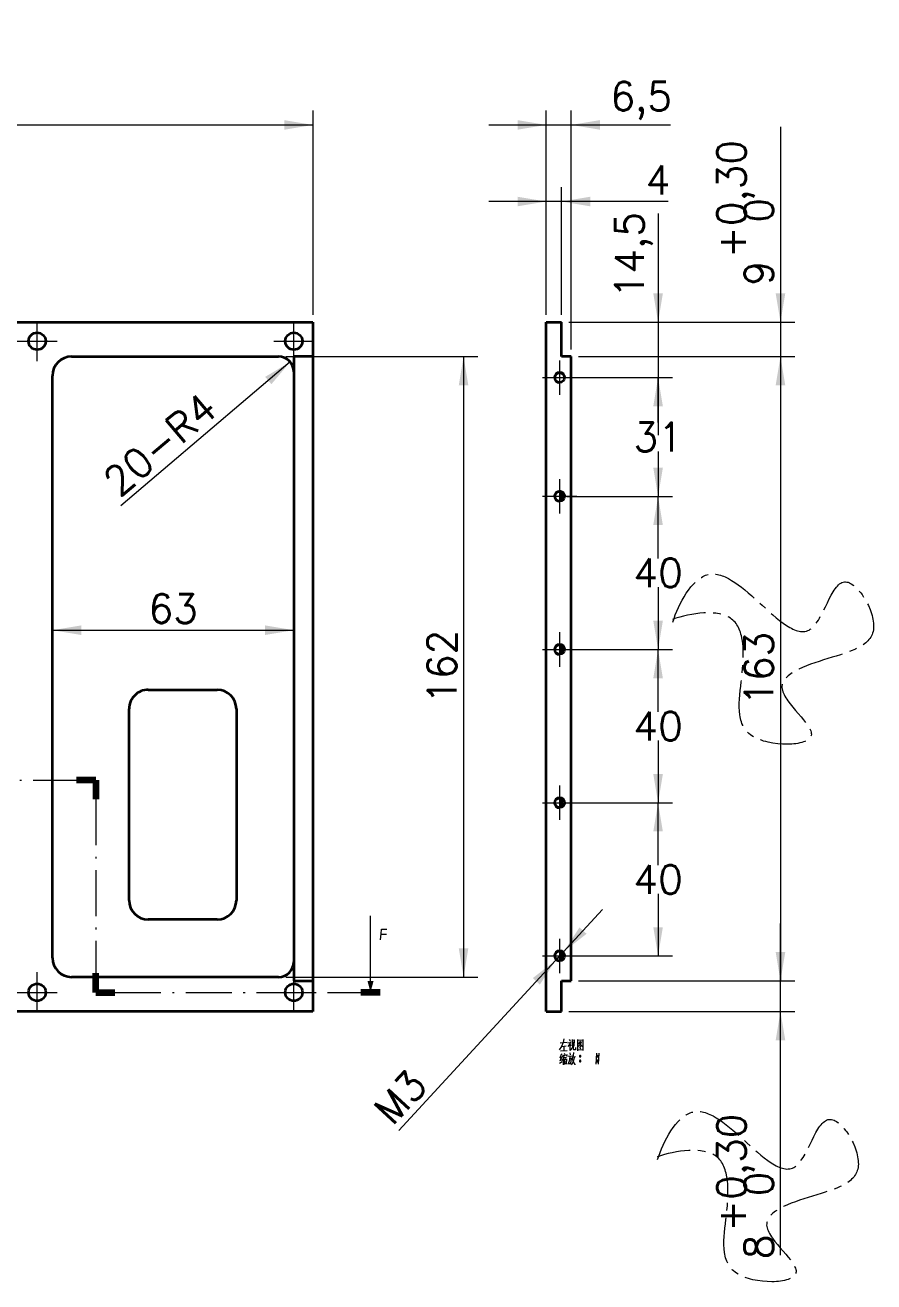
# Model space of a CAD drawing. Header units: millimetres. Extents: x -631 to 3210, y -446 to 2288.
# Drawn here: x -77.7 to 143.8, y 805.9 to 1134 of the extents above; entities that cross this region are included whole.
import ezdxf

# ---------------------------------------------------------------- set-up
doc = ezdxf.new("R2010")
doc.units = ezdxf.units.MM
doc.linetypes.add('DASHDOT', pattern=[18.5, 12, -3, 0.5, -3])
doc.linetypes.add('点画线', pattern=[18, 12, -2, 2, -2])
doc.layers.get('0').update_dxf_attribs({"lineweight": 18})
for name, color, linetype, lineweight in [('中心线层', 1, '点画线', 18), ('尺寸线层', 3, 'Continuous', 18), ('细实线层', 7, 'Continuous', 18)]:
    doc.layers.add(name, color=color, linetype=linetype, lineweight=lineweight)
doc.styles.get("Standard").update_dxf_attribs({"font": 'txt.shx', "bigfont": 'gbcbig.shx'})
doc.dimstyles.get("Standard").update_dxf_attribs({"dimscale": 3, "dimtxt": 0.18, "dimasz": 0.18, "dimexe": 0.18, "dimexo": 0.0625, "dimgap": 0.09, "dimtad": 0, "dimtih": 1, "dimtoh": 1, "dimdec": 4, "dimzin": 0, "dimdsep": 46, "dimtxsty": 'Standard', "dimcen": 0.09, "dimdle": 0.36, "dimadec": 0, "dimazin": 0, "dimtfac": 1, "dimtdec": 4, "dimtofl": 0, "dimtmove": 0, "dimatfit": 3, "dimfxl": 0, "dimtolj": 1, "dimtzin": 0, "dimarcsym": 0})

# ---------------------------------------------------------------- blocks, each defined once
blk = doc.blocks.new('*X13')
at = {"color": 0, "char_height": 7.5, "width": 300, "attachment_point": 1}
for s, insert in [('0', (-171.27, 1125.6)), ('342', (-201.99, 1117.35)), ('-0,50', (-180.56, 1113.06))]:
    blk.add_mtext(s, dxfattribs=dict(at, insert=insert))
blk = doc.blocks.new('*X12')
at = {"layer": '尺寸线层', "linetype": 'Continuous'}
for points in [[(-344.59, 1107.98), (-337.09, 1109.23), (-337.09, 1106.73)], [(-2.59, 1107.98), (-10.09, 1109.23), (-10.09, 1106.73)]]:
    blk.add_hatch(color=0, dxfattribs=at).paths.add_polyline_path(points, flags=0)
at = {"layer": '尺寸线层', "color": 0, "linetype": 'Continuous'}
for p, q in [((-344.59, 1058.39), (-344.59, 1111.73)), ((-2.59, 1058.39), (-2.59, 1111.73)), ((-344.59, 1107.98), (-2.59, 1107.98))]:
    blk.add_line(p, q, dxfattribs=at)
at = {"layer": '尺寸线层', "color": 0}
blk.add_blockref('*X13', (0, 0), dxfattribs=at)
blk = doc.blocks.new('*X15')
at = {"layer": '尺寸线层', "linetype": 'Continuous'}
for points in [[(58.29, 1107.98), (50.79, 1109.23), (50.79, 1106.73)], [(64.79, 1107.98), (72.29, 1109.23), (72.29, 1106.73)]]:
    blk.add_hatch(color=0, dxfattribs=at).paths.add_polyline_path(points, flags=0)
at = {"layer": '尺寸线层', "color": 0, "linetype": 'Continuous'}
for p, q in [((58.29, 1058.39), (58.29, 1111.73)), ((64.79, 1049.39), (64.79, 1111.73)), ((43.29, 1107.98), (90.75, 1107.98))]:
    blk.add_line(p, q, dxfattribs=at)
at = {"layer": '尺寸线层', "color": 0, "insert": (83.07, 1114.31), "char_height": 7.5, "width": 30.7143, "attachment_point": 5}
blk.add_mtext('6,5', dxfattribs=at)
blk = doc.blocks.new('*X43')
at = {"layer": '尺寸线层', "linetype": 'Continuous'}
for points in [[(-70.59, 976.06), (-63.09, 977.31), (-63.09, 974.81)], [(-7.59, 976.06), (-15.09, 977.31), (-15.09, 974.81)]]:
    blk.add_hatch(color=0, dxfattribs=at).paths.add_polyline_path(points, flags=0)
at = {"layer": '尺寸线层', "color": 0, "linetype": 'Continuous'}
for p, q in [((-70.59, 973.19), (-70.59, 979.81)), ((-7.59, 968.81), (-7.59, 979.81)), ((-70.59, 976.06), (-7.59, 976.06))]:
    blk.add_line(p, q, dxfattribs=at)
at = {"layer": '尺寸线层', "color": 0, "insert": (-39.09, 981.69), "char_height": 7.5, "width": 23.5714, "attachment_point": 5}
blk.add_mtext('63', dxfattribs=at)
blk = doc.blocks.new('*X161')
at = {"layer": '尺寸线层', "linetype": 'Continuous'}
for points in [[(119.41, 1047.51), (120.66, 1040.01), (118.16, 1040.01)], [(119.41, 884.51), (120.66, 892.01), (118.16, 892.01)]]:
    blk.add_hatch(color=0, dxfattribs=at).paths.add_polyline_path(points, flags=0)
at = {"layer": '尺寸线层', "color": 0, "linetype": 'Continuous'}
for p, q in [((66.67, 1047.51), (123.16, 1047.51)), ((119.41, 1047.51), (119.41, 884.51)), ((66.67, 884.51), (123.16, 884.51))]:
    blk.add_line(p, q, dxfattribs=at)
at = {"layer": '尺寸线层', "color": 0, "insert": (113.79, 966.01), "char_height": 7.5, "width": 36.4286, "attachment_point": 5, "rotation": 90}
blk.add_mtext('163', dxfattribs=at)
blk = doc.blocks.new('*X162')
at = {"layer": '尺寸线层', "linetype": 'Continuous'}
for points in [[(36.7, 1047.51), (37.95, 1040.01), (35.45, 1040.01)], [(36.7, 885.51), (37.95, 893.01), (35.45, 893.01)]]:
    blk.add_hatch(color=0, dxfattribs=at).paths.add_polyline_path(points, flags=0)
at = {"layer": '尺寸线层', "color": 0, "linetype": 'Continuous'}
for p, q in [((-9.72, 1047.51), (40.45, 1047.51)), ((36.7, 1047.51), (36.7, 885.51)), ((-9.72, 885.51), (40.45, 885.51))]:
    blk.add_line(p, q, dxfattribs=at)
at = {"layer": '尺寸线层', "color": 0, "insert": (31.07, 966.51), "char_height": 7.5, "width": 36.4286, "attachment_point": 5, "rotation": 90}
blk.add_mtext('162', dxfattribs=at)
blk = doc.blocks.new('*X163')
at = {"layer": '尺寸线层', "linetype": 'Continuous'}
for points in [[(58.29, 1087.98), (50.79, 1086.73), (50.79, 1089.23)], [(62.29, 1087.98), (69.79, 1086.73), (69.79, 1089.23)]]:
    blk.add_hatch(color=0, dxfattribs=at).paths.add_polyline_path(points, flags=0)
at = {"layer": '尺寸线层', "color": 0, "linetype": 'Continuous'}
for p, q in [((58.29, 1058.39), (58.29, 1091.73)), ((62.29, 1058.39), (62.29, 1091.73)), ((90.13, 1087.98), (43.29, 1087.98))]:
    blk.add_line(p, q, dxfattribs=at)
at = {"layer": '尺寸线层', "color": 0, "insert": (87.45, 1093.6), "char_height": 7.5, "width": 15, "attachment_point": 5}
blk.add_mtext('4', dxfattribs=at)
blk = doc.blocks.new('*X169')
at = {"color": 0, "char_height": 7.5, "width": 300, "attachment_point": 1, "rotation": 90}
for s, insert in [('+0,30', (102.86, 818.98)), ('0', (110.04, 828.27)), ('8', (110.04, 811.84))]:
    blk.add_mtext(s, dxfattribs=dict(at, insert=insert))
blk = doc.blocks.new('*X168')
at = {"layer": '尺寸线层', "linetype": 'Continuous'}
for points in [[(119.41, 884.51), (118.16, 892.01), (120.66, 892.01)], [(119.41, 876.51), (118.16, 869.01), (120.66, 869.01)]]:
    blk.add_hatch(color=0, dxfattribs=at).paths.add_polyline_path(points, flags=0)
at = {"layer": '尺寸线层', "color": 0, "linetype": 'Continuous'}
for p, q in [((119.41, 812.91), (119.41, 899.51)), ((66.67, 884.51), (123.16, 884.51)), ((64.17, 876.51), (123.16, 876.51))]:
    blk.add_line(p, q, dxfattribs=at)
at = {"layer": '尺寸线层', "color": 0}
blk.add_blockref('*X169', (0, 0), dxfattribs=at)
blk = doc.blocks.new('*X209')
at = {"layer": '尺寸线层', "linetype": 'Continuous'}
blk.add_hatch(color=0, dxfattribs=at).paths.add_polyline_path([(-8.55, 1046.1), (-13.45, 1040.29), (-15.07, 1042.2)], flags=0)
at = {"layer": '尺寸线层', "color": 0, "linetype": 'Continuous'}
blk.add_line((-8.55, 1046.1), (-52.73, 1008.52), dxfattribs=at)
at = {"layer": '尺寸线层', "color": 0, "linetype": 'Continuous', "insert": (-42.5, 1024.6), "char_height": 7.5, "width": 72.8571, "attachment_point": 5, "rotation": 40.3887}
blk.add_mtext('20-R4', dxfattribs=at)
blk = doc.blocks.new('*X212')
at = {"color": 0, "char_height": 7.5, "width": 300, "attachment_point": 1, "rotation": 90}
for s, insert in [('+0,30', (102.86, 1073.18)), ('0', (110.04, 1082.47)), ('9', (110.04, 1066.04))]:
    blk.add_mtext(s, dxfattribs=dict(at, insert=insert))
blk = doc.blocks.new('*X211')
at = {"layer": '尺寸线层', "linetype": 'Continuous'}
for points in [[(119.41, 1056.51), (120.66, 1064.01), (118.16, 1064.01)], [(119.41, 1047.51), (120.66, 1040.01), (118.16, 1040.01)]]:
    blk.add_hatch(color=0, dxfattribs=at).paths.add_polyline_path(points, flags=0)
at = {"layer": '尺寸线层', "color": 0, "linetype": 'Continuous'}
for p, q in [((119.41, 1107.47), (119.41, 1032.51)), ((64.17, 1056.51), (123.16, 1056.51)), ((66.67, 1047.51), (123.16, 1047.51))]:
    blk.add_line(p, q, dxfattribs=at)
at = {"layer": '尺寸线层', "color": 0}
blk.add_blockref('*X212', (0, 0), dxfattribs=at)
blk = doc.blocks.new('*X213')
at = {"layer": '尺寸线层', "linetype": 'Continuous'}
for points in [[(62.81, 892.12), (66.97, 898.48), (68.81, 896.79)], [(60.77, 889.91), (54.78, 885.24), (56.61, 883.54)]]:
    blk.add_hatch(color=0, dxfattribs=at).paths.add_polyline_path(points, flags=0)
at = {"layer": '尺寸线层', "color": 0, "linetype": 'Continuous'}
blk.add_line((19.84, 845.45), (72.97, 903.15), dxfattribs=at)
at = {"layer": '尺寸线层', "color": 0, "insert": (20.18, 854.12), "char_height": 7.5, "width": 26.4286, "attachment_point": 5, "rotation": 47.3668}
blk.add_mtext('M3', dxfattribs=at)
blk = doc.blocks.new('*X214')
at = {"layer": '尺寸线层', "linetype": 'Continuous'}
for points in [[(87.47, 1042.01), (88.72, 1034.51), (86.22, 1034.51)], [(87.47, 1011.01), (88.72, 1018.51), (86.22, 1018.51)]]:
    blk.add_hatch(color=0, dxfattribs=at).paths.add_polyline_path(points, flags=0)
at = {"layer": '尺寸线层', "color": 0, "linetype": 'Continuous'}
for p, q in [((63.67, 1042.01), (91.22, 1042.01)), ((87.47, 1030.26), (87.47, 1042.01)), ((87.47, 1022.76), (87.47, 1011.01)), ((63.67, 1011.01), (91.22, 1011.01))]:
    blk.add_line(p, q, dxfattribs=at)
at = {"layer": '尺寸线层', "color": 0, "insert": (87.47, 1026.51), "char_height": 7.5, "width": 20, "attachment_point": 5}
blk.add_mtext('31', dxfattribs=at)
blk = doc.blocks.new('*X215')
at = {"layer": '尺寸线层', "linetype": 'Continuous'}
for points in [[(87.47, 1011.01), (88.72, 1003.51), (86.22, 1003.51)], [(87.47, 971.01), (88.72, 978.51), (86.22, 978.51)]]:
    blk.add_hatch(color=0, dxfattribs=at).paths.add_polyline_path(points, flags=0)
at = {"layer": '尺寸线层', "color": 0, "linetype": 'Continuous'}
for p, q in [((63.67, 1011.01), (91.22, 1011.01)), ((87.47, 994.76), (87.47, 1011.01)), ((87.47, 987.26), (87.47, 971.01)), ((63.67, 971.01), (91.22, 971.01))]:
    blk.add_line(p, q, dxfattribs=at)
at = {"layer": '尺寸线层', "color": 0, "insert": (87.47, 991.01), "char_height": 7.5, "width": 24.2857, "attachment_point": 5}
blk.add_mtext('40', dxfattribs=at)
blk = doc.blocks.new('*X216')
at = {"layer": '尺寸线层', "linetype": 'Continuous'}
for points in [[(87.47, 971.01), (88.72, 963.51), (86.22, 963.51)], [(87.47, 931.01), (88.72, 938.51), (86.22, 938.51)]]:
    blk.add_hatch(color=0, dxfattribs=at).paths.add_polyline_path(points, flags=0)
at = {"layer": '尺寸线层', "color": 0, "linetype": 'Continuous'}
for p, q in [((63.67, 971.01), (91.22, 971.01)), ((87.47, 954.76), (87.47, 971.01)), ((87.47, 947.26), (87.47, 931.01)), ((63.67, 931.01), (91.22, 931.01))]:
    blk.add_line(p, q, dxfattribs=at)
at = {"layer": '尺寸线层', "color": 0, "insert": (87.47, 951.01), "char_height": 7.5, "width": 24.2857, "attachment_point": 5}
blk.add_mtext('40', dxfattribs=at)
blk = doc.blocks.new('*X217')
at = {"layer": '尺寸线层', "linetype": 'Continuous'}
for points in [[(87.47, 931.01), (88.72, 923.51), (86.22, 923.51)], [(87.47, 891.01), (88.72, 898.51), (86.22, 898.51)]]:
    blk.add_hatch(color=0, dxfattribs=at).paths.add_polyline_path(points, flags=0)
at = {"layer": '尺寸线层', "color": 0, "linetype": 'Continuous'}
for p, q in [((63.67, 931.01), (91.22, 931.01)), ((87.47, 914.76), (87.47, 931.01)), ((87.47, 907.26), (87.47, 891.01)), ((63.67, 891.01), (91.22, 891.01))]:
    blk.add_line(p, q, dxfattribs=at)
at = {"layer": '尺寸线层', "color": 0, "insert": (87.47, 911.01), "char_height": 7.5, "width": 24.2857, "attachment_point": 5}
blk.add_mtext('40', dxfattribs=at)
blk = doc.blocks.new('*X218')
at = {"layer": '尺寸线层', "linetype": 'Continuous'}
for points in [[(87.47, 1056.51), (88.72, 1064.01), (86.22, 1064.01)], [(87.47, 1042.01), (88.72, 1034.51), (86.22, 1034.51)]]:
    blk.add_hatch(color=0, dxfattribs=at).paths.add_polyline_path(points, flags=0)
at = {"layer": '尺寸线层', "color": 0, "linetype": 'Continuous'}
for p, q in [((87.47, 1084.88), (87.47, 1027.01)), ((64.17, 1056.51), (91.22, 1056.51)), ((63.67, 1042.01), (91.22, 1042.01))]:
    blk.add_line(p, q, dxfattribs=at)
at = {"layer": '尺寸线层', "color": 0, "insert": (81.14, 1073.98), "char_height": 7.5, "width": 43.5714, "attachment_point": 5, "rotation": 90}
blk.add_mtext('14,5', dxfattribs=at)

msp = doc.modelspace()

# ---------------------------------------------------------------- hatches: boundary and pattern name
at = {"lineweight": 13}
msp.add_hatch(color=7, dxfattribs=at).paths.add_polyline_path([(11.615, 884.513), (12.419, 881.513), (13.222, 884.513)], flags=0)

# ---------------------------------------------------------------- linework, layer by layer
at = {"color": 7, "lineweight": 35}
for p, q in [((-344.594, 1056.513), (-2.594, 1056.513)), ((58.291, 876.513), (58.291, 1056.513)), ((-65.594, 1047.513), (-11.594, 1047.513)), ((-7.594, 1047.513), (-7.594, 884.513)), ((-2.594, 1047.513), (-2.594, 884.513)), ((64.791, 884.513), (64.791, 1047.513)), ((-70.594, 890.513), (-70.594, 1042.513)), ((-50.594, 905.513), (-50.594, 955.513)), ((-22.594, 955.513), (-22.594, 905.513)), ((-11.594, 885.513), (-65.594, 885.513)), ((-2.594, 876.513), (-344.594, 876.513))]:
    msp.add_line(p, q, dxfattribs=at)
at = {"color": 7, "lineweight": 35, "ltscale": 0.225}
for p, q in [((-2.594, 1056.513), (-2.594, 1047.513)), ((62.291, 1047.513), (62.291, 1056.513))]:
    msp.add_line(p, q, dxfattribs=at)
at = {"color": 7, "lineweight": 35, "ltscale": 0.1}
for p, q in [((58.291, 1056.513), (62.291, 1056.513)), ((58.291, 876.513), (62.291, 876.513))]:
    msp.add_line(p, q, dxfattribs=at)
at = {"color": 7, "lineweight": 35, "ltscale": 0.125}
for p, q in [((-2.594, 1047.513), (-7.594, 1047.513)), ((-7.594, 884.513), (-2.594, 884.513))]:
    msp.add_line(p, q, dxfattribs=at)
at = {"color": 7, "lineweight": 35, "ltscale": 0.0625}
for p, q in [((64.791, 1047.513), (62.291, 1047.513)), ((62.291, 884.513), (64.791, 884.513))]:
    msp.add_line(p, q, dxfattribs=at)
at = {"color": 7, "lineweight": 35, "ltscale": 0.057284}
for p, q in [((62.291, 1012.158), (62.291, 1009.867)), ((62.291, 972.158), (62.291, 969.867)), ((62.291, 932.158), (62.291, 929.867))]:
    msp.add_line(p, q, dxfattribs=at)
at = {"color": 7, "lineweight": 35, "ltscale": 0.45}
for p, q in [((-45.594, 960.513), (-27.594, 960.513)), ((-27.594, 900.513), (-45.594, 900.513))]:
    msp.add_line(p, q, dxfattribs=at)
at = {"color": 7, "linetype": 'DASHDOT', "lineweight": 13}
for p, q in [((-371.631, 936.92), (-64.301, 936.92)), ((-59.301, 931.92), (-59.301, 886.513)), ((-54.301, 881.513), (9.919, 881.513))]:
    msp.add_line(p, q, dxfattribs=at)
at = {"color": 7, "lineweight": 100, "ltscale": 0.125}
for p, q in [((-59.301, 936.92), (-64.301, 936.92)), ((-59.301, 936.92), (-59.301, 931.92)), ((-59.301, 881.513), (-59.301, 886.513)), ((-59.301, 881.513), (-54.301, 881.513)), ((14.919, 881.513), (9.919, 881.513))]:
    msp.add_line(p, q, dxfattribs=at)
at = {"color": 7, "lineweight": 13}
msp.add_line((12.419, 881.513), (12.419, 901.513), dxfattribs=at)
at = {"color": 7, "lineweight": 13, "ltscale": 0.041138}
msp.add_line((60.645, 890.513), (62.291, 890.513), dxfattribs=at)
at = {"color": 7, "lineweight": 35, "ltscale": 0.041141}
msp.add_line((62.291, 892.158), (62.291, 890.513), dxfattribs=at)
at = {"color": 7, "lineweight": 35, "ltscale": 0.016142}
msp.add_line((62.291, 890.513), (62.291, 889.867), dxfattribs=at)
at = {"color": 7, "lineweight": 35, "ltscale": 0.2}
for p, q in [((-2.594, 884.513), (-2.594, 876.513)), ((62.291, 876.513), (62.291, 884.513))]:
    msp.add_line(p, q, dxfattribs=at)
at = {"color": 7, "lineweight": 13}
for points in [[(15.044, 895.196), (15.184, 896.771), (15.289, 897.996), (16.689, 897.996)], [(15.184, 896.701), (16.584, 896.701)], [(62.241, 867.343), (61.681, 866.468)], [(61.891, 868.323), (63.711, 868.463)], [(61.996, 866.223), (63.711, 866.328)], [(62.696, 868.393), (62.241, 867.343)], [(62.381, 867.413), (63.466, 867.518)], [(62.906, 869.338), (62.696, 868.393)], [(62.906, 867.448), (62.871, 866.258)], [(64.586, 868.568), (64.411, 868.078), (63.921, 867.343)], [(63.956, 868.358), (64.516, 868.428)], [(64.236, 869.233), (64.516, 868.813)], [(64.411, 868.078), (64.411, 866.293)], [(64.411, 867.903), (64.726, 867.588)], [(64.516, 866.293), (64.796, 866.573)], [(64.796, 866.573), (65.041, 866.923)], [(65.006, 869.198), (65.006, 867.518)], [(65.671, 869.023), (65.006, 868.953)], [(65.216, 867.553), (65.041, 866.923)], [(65.321, 868.603), (65.216, 867.553)], [(65.356, 866.573), (65.356, 867.658)], [(65.496, 866.468), (65.356, 866.573)], [(65.916, 866.468), (65.496, 866.468)], [(65.601, 867.448), (65.671, 869.128)], [(65.916, 867.098), (65.916, 866.468)], [(66.441, 869.233), (66.441, 867.763), (66.441, 866.258)], [(66.441, 869.198), (66.441, 867.798), (66.441, 866.398)], [(67.911, 869.058), (66.441, 868.918)], [(66.441, 866.503), (67.806, 866.608)], [(66.511, 867.308), (67.001, 867.728)], [(67.211, 868.778), (66.651, 867.973)], [(66.966, 868.218), (67.666, 867.483)], [(66.966, 867.133), (67.316, 866.748)], [(67.001, 868.428), (67.456, 868.498)], [(67.001, 867.728), (67.211, 868.008)], [(67.071, 867.518), (67.316, 867.238)], [(67.211, 868.008), (67.561, 868.638)], [(67.666, 867.483), (67.841, 867.518)], [(67.876, 866.328), (67.876, 866.433), (67.806, 866.608)], [(67.876, 866.433), (67.876, 867.798), (67.911, 869.198)], [(61.751, 863.038), (62.451, 863.423)], [(62.206, 864.473), (61.786, 864.333)], [(62.276, 865.488), (61.821, 864.403)], [(61.856, 863.703), (62.381, 863.878)], [(62.346, 864.718), (61.891, 863.703)], [(62.661, 864.193), (62.346, 863.703)], [(62.591, 865.173), (62.486, 864.613)], [(62.591, 865.033), (63.641, 865.173)], [(62.836, 864.753), (62.661, 864.193)], [(62.696, 864.263), (62.696, 862.548)], [(62.906, 864.473), (63.606, 864.578)], [(62.976, 865.663), (63.151, 865.278)], [(62.976, 864.053), (63.011, 862.653)], [(62.976, 863.948), (63.501, 864.018)], [(63.011, 863.388), (63.396, 863.458)], [(63.221, 864.508), (63.151, 863.948)], [(63.536, 864.123), (63.466, 862.723)], [(63.676, 865.278), (63.536, 864.823)], [(64.446, 864.893), (64.341, 863.983), (64.236, 863.563), (63.921, 862.688)], [(63.956, 864.823), (65.006, 864.963)], [(64.761, 864.403), (64.656, 863.563), (64.516, 862.723), (64.306, 863.003)], [(64.376, 864.228), (64.761, 864.298)], [(64.446, 865.733), (64.551, 865.173)], [(65.146, 863.143), (64.761, 862.618)], [(65.146, 864.403), (64.971, 863.843)], [(65.076, 864.158), (65.636, 862.723)], [(65.286, 865.033), (65.146, 864.403)], [(65.426, 863.773), (65.146, 863.143)], [(65.216, 864.648), (65.916, 864.788)], [(65.356, 865.768), (65.286, 865.033)], [(65.636, 864.718), (65.426, 863.773)], [(66.966, 864.858), (67.351, 864.858)], [(66.966, 863.598), (67.351, 863.598)], [(67.001, 864.963), (67.316, 864.963)], [(67.001, 864.718), (67.316, 864.718)], [(67.001, 863.703), (67.316, 863.703)], [(67.001, 863.458), (67.316, 863.458)], [(71.411, 865.593), (71.306, 864.193), (71.201, 862.793)], [(71.411, 864.858), (71.796, 864.858)], [(71.411, 863.598), (71.796, 863.598)], [(71.446, 864.963), (71.761, 864.963)], [(71.446, 864.718), (71.761, 864.718)], [(71.446, 863.703), (71.761, 863.703)], [(71.446, 863.458), (71.761, 863.458)], [(72.006, 865.593), (71.901, 864.193), (71.796, 862.793)], [(63.466, 862.898), (63.046, 862.828)], [(65.636, 862.723), (65.951, 862.723)]]:
    msp.add_lwpolyline(points, dxfattribs=at)
for points in [[(67.071, 864.648), (67.246, 864.648), (67.351, 864.753), (67.351, 864.928), (67.246, 865.033), (67.071, 865.033), (66.966, 864.928), (66.966, 864.753)], [(67.071, 863.388), (67.246, 863.388), (67.351, 863.493), (67.351, 863.668), (67.246, 863.773), (67.071, 863.773), (66.966, 863.668), (66.966, 863.493)], [(71.516, 864.648), (71.691, 864.648), (71.796, 864.753), (71.796, 864.928), (71.691, 865.033), (71.516, 865.033), (71.411, 864.928), (71.411, 864.753)], [(71.516, 863.388), (71.691, 863.388), (71.796, 863.493), (71.796, 863.668), (71.691, 863.773), (71.516, 863.773), (71.411, 863.668), (71.411, 863.493)]]:
    msp.add_lwpolyline(points, close=True, dxfattribs=at)
at = {"color": 7, "lineweight": 35}
for centre, radius in [((-74.594, 1051.513), 2.25), ((-7.594, 1051.513), 2.25), ((61.791, 1042.013), 1.25), ((61.791, 1011.013), 1.25), ((61.791, 971.013), 1.25), ((61.791, 931.013), 1.25), ((61.791, 891.013), 1.25), ((-74.594, 881.513), 2.25), ((-7.594, 881.513), 2.25)]:
    msp.add_circle(centre, radius, dxfattribs=at)
for centre, radius, start, end in [((-65.594, 1042.513), 5, 90, 180), ((-11.594, 1043.513), 4, 0, 90), ((-45.594, 955.513), 5, 90, 180.00001), ((-27.594, 955.513), 5, 0, 90), ((-45.594, 905.513), 5, 180.00001, 270), ((-27.594, 905.513), 5, 270, 360), ((-65.594, 890.513), 5, 180.00001, 270), ((-11.594, 889.513), 4, 270, 360)]:
    msp.add_arc(centre, radius, start, end, dxfattribs=at)
at = {"layer": '中心线层'}
for p, q in [((-74.594, 1046.263), (-74.594, 1056.763)), ((-7.594, 1046.263), (-7.594, 1056.763)), ((-79.844, 1051.513), (-69.344, 1051.513)), ((-12.844, 1051.513), (-2.344, 1051.513)), ((61.791, 1037.513), (61.791, 1046.513)), ((57.291, 1042.013), (66.291, 1042.013)), ((61.791, 1006.513), (61.791, 1015.513)), ((57.291, 1011.013), (66.291, 1011.013)), ((61.791, 966.513), (61.791, 975.513)), ((57.291, 971.013), (66.291, 971.013)), ((61.791, 926.513), (61.791, 935.513)), ((57.291, 931.013), (66.291, 931.013)), ((61.791, 886.513), (61.791, 895.513)), ((57.291, 891.013), (66.291, 891.013)), ((-74.594, 876.263), (-74.594, 886.763)), ((-7.594, 876.263), (-7.594, 886.763)), ((-79.844, 881.513), (-69.344, 881.513)), ((-12.844, 881.513), (-2.344, 881.513))]:
    msp.add_line(p, q, dxfattribs=at)
for points, knots in [([(91.331, 978.152), (92.788, 983.018), (99.65, 995.6), (113.458, 983.971), (128.804, 968.975), (134.372, 997.368), (148.828, 973.335), (132.255, 969.039), (112.758, 962.345), (136.297, 945.574), (106.229, 945.456), (109.844, 963.565), (110.307, 982.681), (96.057, 980.586), (91.2, 978.855)], [0, 0, 0, 0, 2352.2514815, 4704.5029631, 7056.7544446, 9409.0059262, 11619.2084475, 13829.4109688, 16039.6134901, 18249.8160114, 20637.6156831, 23025.4153549, 25413.2150266, 27801.0146983, 27801.0146983, 27801.0146983, 27801.0146983]), ([(87.338, 837.829), (88.795, 842.694), (95.658, 855.276), (109.466, 843.648), (124.811, 828.652), (130.38, 857.045), (144.836, 833.011), (128.263, 828.716), (108.766, 822.021), (132.305, 805.25), (102.236, 805.133), (105.852, 823.242), (106.315, 842.358), (92.065, 840.262), (87.208, 838.532)], [0, 0, 0, 0, 1997.9300536, 3995.8601071, 5993.7901607, 7991.7202142, 9868.9982504, 11746.2762865, 13623.5543226, 15500.8323588, 17528.9559516, 19557.0795445, 21585.2031373, 23613.3267301, 23613.3267301, 23613.3267301, 23613.3267301])]:
    msp.add_open_spline(points, degree=3, knots=knots, dxfattribs=at)
at = {"layer": '细实线层'}
for centre, start in [((61.791, 1042.013), 0), ((61.791, 1011.013), 0), ((61.791, 971.013), 360), ((61.791, 931.013), 360), ((61.791, 891.013), 360)]:
    msp.add_arc(centre, 1.5, start, 270, dxfattribs=at)

# ---------------------------------------------------------------- dimensions: what is measured, and where the dimension line sits
at = {"layer": '尺寸线层'}
for base, p1, p2, override, picture, middle in [((119.411, 1047.513), (62.291, 1056.513), (64.791, 1047.513), {"dimtxt": 2.5, "dimasz": 2.5, "dimexe": 1.25, "dimexo": 0.625, "dimgap": 0.625, "dimtad": 1, "dimtih": 0, "dimtoh": 0, "dimdec": 2, "dimzin": 8, "dimdsep": 44, "dimsah": 1, "dimdle": 5, "dimtol": 1, "dimtp": 0.3, "dimtm": 0, "dimtdec": 2, "dimtofl": 1, "dimatfit": 0, "dimtfill": 1, "dimtzin": 8}, '*X211', (119.411, 1087.291)), ((119.411, 884.513), (62.291, 876.513), (64.791, 884.513), {"dimtxt": 2.5, "dimasz": 2.5, "dimexe": 1.25, "dimexo": 0.625, "dimgap": 0.625, "dimtad": 1, "dimtih": 0, "dimtoh": 0, "dimdec": 2, "dimzin": 8, "dimdsep": 44, "dimsah": 1, "dimdle": 5, "dimtol": 1, "dimtp": 0.3, "dimtm": 0, "dimtdec": 2, "dimtofl": 1, "dimatfit": 0, "dimtfill": 1, "dimtzin": 8}, '*X168', (119.411, 833.09)), ((87.474, 1042.013), (62.291, 1056.513), (61.791, 1042.013), {"dimtxt": 2.5, "dimasz": 2.5, "dimexe": 1.25, "dimexo": 0.625, "dimgap": 0.625, "dimtad": 1, "dimtih": 0, "dimtoh": 0, "dimdec": 2, "dimzin": 8, "dimdsep": 44, "dimsah": 1, "dimdle": 5, "dimtdec": 2, "dimtofl": 1, "dimatfit": 0, "dimtfill": 1, "dimtzin": 8}, '*X218', (87.474, 1073.983))]:
    dim = msp.add_linear_dim(base=base, p1=p1, p2=p2, angle=90, dimstyle='Standard', override=override, dxfattribs=at)
    dim.commit()
    dim.dimension.update_dxf_attribs({"geometry": picture, "text_midpoint": middle, "dimtype": 160})
for base, p1, p2, override, picture, middle in [((-2.594, 1107.975), (-344.594, 1056.513), (-2.594, 1056.513), {"dimtxt": 2.5, "dimasz": 2.5, "dimexe": 1.25, "dimexo": 0.625, "dimgap": 0.625, "dimtad": 1, "dimtih": 0, "dimtoh": 0, "dimdec": 2, "dimzin": 8, "dimdsep": 44, "dimsah": 1, "dimdle": 5, "dimtol": 1, "dimtp": 0, "dimtm": 0.5, "dimtdec": 2, "dimtofl": 1, "dimatfit": 0, "dimtfill": 1, "dimtzin": 8}, '*X12', (-173.594, 1107.975)), ((64.791, 1107.975), (58.291, 1056.513), (64.791, 1047.513), {"dimtxt": 2.5, "dimasz": 2.5, "dimexe": 1.25, "dimexo": 0.625, "dimgap": 0.625, "dimtad": 1, "dimtih": 0, "dimtoh": 0, "dimdec": 2, "dimzin": 8, "dimdsep": 44, "dimsah": 1, "dimdle": 5, "dimtdec": 2, "dimtofl": 1, "dimatfit": 0, "dimtfill": 1, "dimtzin": 8}, '*X15', (82.969, 1107.975))]:
    dim = msp.add_linear_dim(base=base, p1=p1, p2=p2, dimstyle='Standard', override=override, dxfattribs=at)
    dim.commit()
    dim.dimension.update_dxf_attribs({"geometry": picture, "text_midpoint": middle})
dim = msp.add_linear_dim(base=(58.291, 1087.975), p1=(62.291, 1056.513), p2=(58.291, 1056.513), dimstyle='Standard', override={"dimtxt": 2.5, "dimasz": 2.5, "dimexe": 1.25, "dimexo": 0.625, "dimgap": 0.625, "dimtad": 1, "dimtih": 0, "dimtoh": 0, "dimdec": 2, "dimzin": 8, "dimdsep": 44, "dimsah": 1, "dimdle": 5, "dimtdec": 2, "dimtofl": 1, "dimatfit": 0, "dimtfill": 1, "dimtzin": 8}, dxfattribs=at)
dim.commit()
dim.dimension.update_dxf_attribs({"geometry": '*X163', "text_midpoint": (87.447, 1087.975), "dimtype": 160})
dim = msp.add_radius_dim(center=(-11.594, 1043.513), mpoint=(-8.548, 1046.104), dimstyle='Standard', override={"dimtxt": 2.5, "dimasz": 2.5, "dimexe": 1.25, "dimexo": 0.625, "dimgap": 0.625, "dimtad": 1, "dimtih": 0, "dimtoh": 0, "dimdec": 2, "dimzin": 8, "dimdsep": 44, "dimpost": '20-R<>', "dimsah": 1, "dimdle": 5, "dimtdec": 2, "dimtofl": 1, "dimatfit": 0, "dimtfill": 1, "dimtzin": 8}, dxfattribs=at)
dim.commit()
dim.dimension.update_dxf_attribs({"geometry": '*X209', "text_midpoint": (-38.858, 1020.319), "dimtype": 164})
for base, p1, p2, angle, override, picture, middle in [((36.699, 885.513), (-11.594, 1047.513), (-11.594, 885.513), 90, {"dimtxt": 2.5, "dimasz": 2.5, "dimexe": 1.25, "dimexo": 0.625, "dimgap": 0.625, "dimtad": 1, "dimtih": 0, "dimtoh": 0, "dimdec": 2, "dimzin": 8, "dimdsep": 44, "dimsah": 1, "dimdle": 5, "dimtdec": 2, "dimtofl": 1, "dimatfit": 0, "dimtfill": 1, "dimtzin": 8}, '*X162', (36.699, 966.513)), ((119.411, 884.513), (64.791, 1047.513), (64.791, 884.513), 90, {"dimtxt": 2.5, "dimasz": 2.5, "dimexe": 1.25, "dimexo": 0.625, "dimgap": 0.625, "dimtad": 1, "dimtih": 0, "dimtoh": 0, "dimdec": 2, "dimzin": 8, "dimdsep": 44, "dimsah": 1, "dimdle": 5, "dimtdec": 2, "dimtofl": 1, "dimatfit": 0, "dimtfill": 1, "dimtzin": 8}, '*X161', (119.411, 966.013)), ((87.474, 1011.013), (61.791, 1042.013), (61.791, 1011.013), 90, {"dimtxt": 2.5, "dimasz": 2.5, "dimexe": 1.25, "dimexo": 0.625, "dimgap": 0.625, "dimtad": 1, "dimdec": 2, "dimzin": 8, "dimdsep": 44, "dimsah": 1, "dimdle": 5, "dimtdec": 2, "dimtofl": 1, "dimatfit": 0, "dimtfill": 1, "dimtzin": 8}, '*X214', (87.474, 1026.513)), ((87.474, 971.013), (61.791, 1011.013), (61.791, 971.013), 90, {"dimtxt": 2.5, "dimasz": 2.5, "dimexe": 1.25, "dimexo": 0.625, "dimgap": 0.625, "dimtad": 1, "dimdec": 2, "dimzin": 8, "dimdsep": 44, "dimsah": 1, "dimdle": 5, "dimtdec": 2, "dimtofl": 1, "dimatfit": 0, "dimtfill": 1, "dimtzin": 8}, '*X215', (87.474, 991.013)), ((-7.594, 976.064), (-70.594, 971.31), (-7.594, 966.934), 180, {"dimtxt": 2.5, "dimasz": 2.5, "dimexe": 1.25, "dimexo": 0.625, "dimgap": 0.625, "dimtad": 1, "dimtih": 0, "dimtoh": 0, "dimdec": 2, "dimzin": 8, "dimdsep": 44, "dimsah": 1, "dimdle": 5, "dimtdec": 2, "dimtofl": 1, "dimatfit": 0, "dimtfill": 1, "dimtzin": 8}, '*X43', (-39.094, 976.064)), ((87.474, 931.013), (61.791, 971.013), (61.791, 931.013), 90, {"dimtxt": 2.5, "dimasz": 2.5, "dimexe": 1.25, "dimexo": 0.625, "dimgap": 0.625, "dimtad": 1, "dimdec": 2, "dimzin": 8, "dimdsep": 44, "dimsah": 1, "dimdle": 5, "dimtdec": 2, "dimtofl": 1, "dimatfit": 0, "dimtfill": 1, "dimtzin": 8}, '*X216', (87.474, 951.013)), ((87.474, 891.013), (61.791, 931.013), (61.791, 891.013), 90, {"dimtxt": 2.5, "dimasz": 2.5, "dimexe": 1.25, "dimexo": 0.625, "dimgap": 0.625, "dimtad": 1, "dimdec": 2, "dimzin": 8, "dimdsep": 44, "dimsah": 1, "dimdle": 5, "dimtdec": 2, "dimtofl": 1, "dimatfit": 0, "dimtfill": 1, "dimtzin": 8}, '*X217', (87.474, 911.013))]:
    dim = msp.add_linear_dim(base=base, p1=p1, p2=p2, angle=angle, dimstyle='Standard', override=override, dxfattribs=at)
    dim.commit()
    dim.dimension.update_dxf_attribs({"geometry": picture, "text_midpoint": middle})
dim = msp.add_diameter_dim_2p(p1=(62.807, 892.116), p2=(60.775, 889.909), dimstyle='Standard', override={"dimtxt": 2.5, "dimasz": 2.5, "dimexe": 1.25, "dimexo": 0.625, "dimgap": 0.625, "dimtad": 1, "dimtih": 0, "dimtoh": 0, "dimdec": 2, "dimzin": 8, "dimdsep": 44, "dimpost": 'M<>', "dimsah": 1, "dimdle": 5, "dimtdec": 2, "dimtofl": 1, "dimtmove": 0, "dimatfit": 1, "dimtfill": 1, "dimtzin": 8}, dxfattribs=at)
dim.commit()
dim.dimension.update_dxf_attribs({"geometry": '*X213', "text_midpoint": (24.318, 850.309), "dimtype": 163})

doc.saveas('drawing.dxf')
